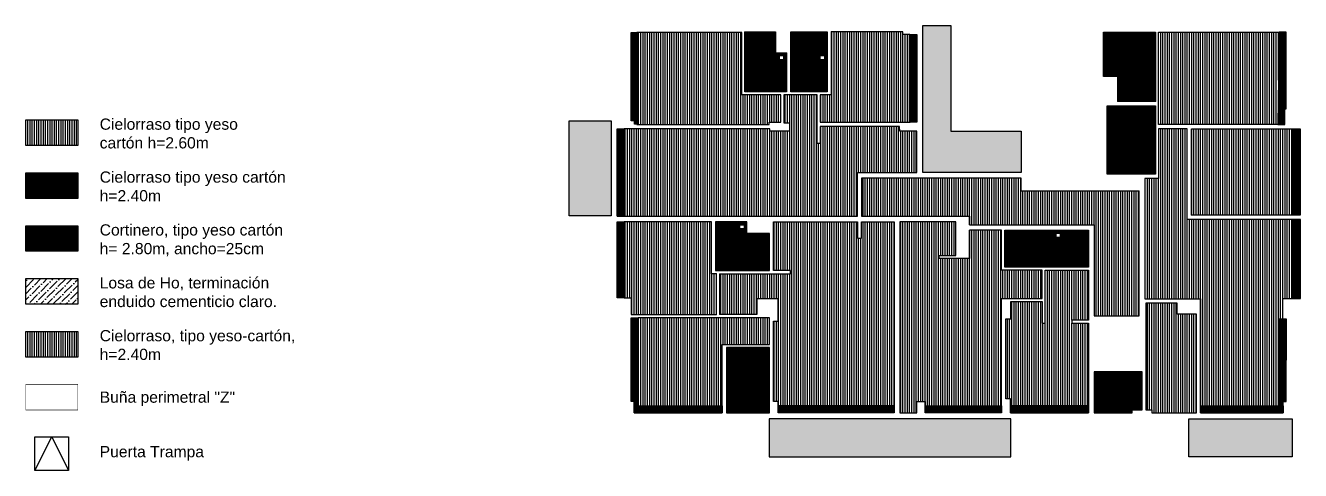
# Model space of a CAD drawing. Header units: metres. Extents: x 320 to 365, y -284 to -71.
# Drawn here: x 319.8 to 365.36, y -136.19 to -120.3 of the extents above; entities that cross this region are included whole.
import ezdxf

# ---------------------------------------------------------------- set-up
doc = ezdxf.new("R2010")
doc.units = ezdxf.units.M
doc.layers.add('A-Cielorraso', color=1, linetype='Continuous')
doc.layers.add('CIELORRASO HT', color=123, linetype='Continuous')
doc.styles.get("Standard").update_dxf_attribs({"font": 'arial.ttf'})

# ---------------------------------------------------------------- blocks, each defined once
blk = doc.blocks.new('A$C206ab883')
at = {"layer": 'A-Cielorraso', "color": 30, "ltscale": 0.5, "true_color": 0xf26722, "const_width": 0.02}
for points in [[(0, -3.285), (4.73, -3.285), (4.73, -3.207), (5.143, -3.207), (5.143, -2.232), (3.745, -2.232), (3.745, 0), (0, 0), (0, 0)], [(9.755, -0.077), (9.5, -0.077), (9.5, 0.025), (6.94, 0.025), (6.94, -2.232), (6.565, -2.232), (6.555, -2.232), (6.555, -3.212), (9.765, -3.212), (9.755, -3.212)], [(22.899, -3.292), (18.644, -3.291), (18.644, 0.008), (22.95, 0.007)], [(-0.45, -6.566), (7.879, -6.566), (7.879, -5.005), (10, -5.005), (10, -3.526), (9.4, -3.526), (9.383, -3.362), (6.555, -3.362), (6.555, -3.962), (6.445, -3.962), (6.445, -2.232), (5.253, -2.232), (5.253, -3.225), (5.449, -3.225), (5.449, -3.525), (4.749, -3.525), (4.748, -3.445), (-0.45, -3.445)], [(23.454, -6.677), (19.664, -6.677), (19.664, -3.442), (18.644, -3.442), (18.644, -5.217), (18.15, -5.217), (18.15, -9.514), (20.144, -9.514), (20.144, -13.327)], [(23.454, -6.527), (19.814, -6.527), (19.814, -3.442), (23.455, -3.442)], [(-0.45, -9.475), (-0.201, -9.475), (-0.201, -10.075), (2.849, -10.075), (2.849, -8.615), (2.664, -8.615), (2.664, -6.766), (-0.45, -6.766)], [(4.734, -8.505), (4.734, -7.181), (3.934, -7.181), (3.934, -6.766), (2.814, -6.766), (2.814, -8.505), (4.734, -8.505)], [(5.049, -13.327), (5.049, -13.175), (4.884, -13.175), (4.884, -10.313), (5.049, -10.313), (5.049, -9.513), (4.284, -9.513), (4.284, -10.075), (2.959, -10.075), (2.959, -8.615), (5.484, -8.615), (5.484, -8.505), (4.884, -8.505), (4.884, -6.766), (7.879, -6.766), (7.879, -7.346), (8.029, -7.346), (8.029, -6.766), (9.198, -6.766), (9.198, -13.327)], [(13.034, -13.327), (13.032, -9.499), (14.479, -9.499), (14.479, -8.488), (13.034, -8.488), (13.034, -7.066), (11.885, -7.066), (11.885, -8.076), (10.798, -8.076), (10.798, -7.966), (11.398, -7.966), (11.398, -6.766), (9.398, -6.766), (9.398, -13.577), (9.998, -13.577), (9.998, -13.176), (10.298, -13.176), (10.298, -13.327)], [(13.349, -13.33), (13.349, -13.076), (13.184, -13.076), (13.184, -10.229), (13.364, -10.229), (13.364, -9.609), (14.479, -9.608), (14.479, -10.376), (14.589, -10.376), (14.589, -8.488), (16.139, -8.488), (16.139, -10.266), (16.14, -10.269), (15.539, -10.269), (15.539, -10.376), (16.139, -10.376), (16.139, -13.33), (16.139, -13.33)], [(22.956, -13.333), (22.956, -13.177), (22.956, -13.177), (22.956, -10.235), (23.079, -10.234), (23.079, -9.495), (23.454, -9.495)], [(0.049, -13.332), (3.049, -13.332), (3.049, -11.137), (4.734, -11.137), (4.734, -10.185), (0.049, -10.185), (0.049, -10.185)]]:
    blk.add_lwpolyline(points, dxfattribs=at)
for points in [[(3.855, 0.025), (4.949, 0.025), (4.949, -0.725), (5.35, -0.725), (5.35, -2.122), (3.855, -2.122)], [(5.5, 0.025), (6.8, 0.025), (6.8, -2.122), (5.5, -2.122)], [(18.534, -2.473), (17.18, -2.472), (17.18, -1.572), (16.67, -1.572), (16.67, 0.008), (18.534, 0.008)], [(16.81, -2.622), (18.534, -2.622), (18.534, -5.062), (16.81, -5.062)], [(13.73, -5.205), (8.029, -5.205), (8.029, -6.566), (11.885, -6.566), (11.885, -6.866), (16.339, -6.866), (16.339, -10.116), (17.95, -10.113), (17.95, -5.666), (13.73, -5.666)], [(16.139, -8.378), (13.144, -8.378), (13.144, -7.066), (16.139, -7.066)], [(18.185, -9.664), (18.185, -10.098), (18.185, -10.098), (18.185, -13.477), (18.4, -13.477), (18.4, -13.577), (19.994, -13.577), (19.994, -10.065), (19.309, -10.065), (19.309, -9.664)], [(3.199, -13.577), (4.734, -13.577), (4.734, -11.247), (3.199, -11.247)]]:
    blk.add_lwpolyline(points, close=True, dxfattribs=at)

msp = doc.modelspace()

# ---------------------------------------------------------------- hatches: boundary and pattern name
h = msp.add_hatch()
h.set_pattern_fill('ANSI36', color=62, scale=0.05)
h.paths.add_polyline_path([(340.726, -127.095), (339.225, -127.095), (339.225, -123.704), (340.726, -123.704)])
h.paths.add_polyline_path([(351.861, -120.305), (352.861, -120.305), (352.861, -124.075), (355.376, -124.075), (355.376, -125.554), (351.861, -125.554)])
h.paths.add_polyline_path([(346.373, -135.694), (355.013, -135.694), (355.013, -134.345), (346.373, -134.345)])
h.paths.add_polyline_path([(365.065, -135.696), (361.37, -135.696), (361.37, -134.345), (365.065, -134.345)])
h = msp.add_hatch()
h.set_pattern_fill('ANSI36', color=62, scale=0.05)
h.paths.add_polyline_path([(319.81, -129.337), (321.668, -129.337), (321.668, -130.25), (319.81, -130.25)])
at = {"layer": 'CIELORRASO HT', "true_color": 0xa953a0, "transparency": 33554559}
h = msp.add_hatch(dxfattribs=at)
h.set_pattern_fill('ANSI31', color=215, scale=0.005, angle=135)
h.paths.add_polyline_path([(341.645, -123.82), (341.566, -123.82), (341.566, -123.704), (341.446, -123.704), (341.446, -120.549), (341.646, -120.549)])
h.paths.add_polyline_path([(341.196, -127.115), (340.946, -127.115), (340.946, -123.994), (341.196, -123.994)])
h.paths.add_polyline_path([(341.196, -130.024), (340.946, -130.024), (340.946, -127.315), (341.196, -127.315)])
at = {"layer": 'CIELORRASO HT', "transparency": 33554559}
h = msp.add_hatch(dxfattribs=at)
h.set_pattern_fill('ANSI31', color=256, scale=0.025, angle=225)
h.paths.add_polyline_path([(346.393, -123.994), (341.196, -123.994), (341.196, -127.115), (349.525, -127.115), (349.525, -125.554), (351.646, -125.554), (351.646, -124.075), (351.046, -124.075), (351.029, -123.91), (348.201, -123.91), (348.201, -124.51), (348.091, -124.51), (348.091, -122.78), (346.899, -122.78), (346.899, -123.774), (347.095, -123.774), (347.095, -124.074), (346.395, -124.074)])
h.paths.add_polyline_path([(351.411, -123.76), (351.401, -123.76), (351.401, -120.626), (351.146, -120.626), (351.146, -120.524), (348.586, -120.524), (348.586, -122.78), (348.211, -122.78), (348.201, -122.78), (348.201, -123.76)])
h.paths.add_polyline_path([(344.495, -129.164), (344.31, -129.164), (344.31, -127.315), (341.196, -127.315), (341.196, -130.024), (341.445, -130.024), (341.445, -130.624), (344.495, -130.624)])
h.paths.add_polyline_path([(346.38, -131.685), (346.38, -130.734), (341.695, -130.734), (341.695, -133.88), (344.695, -133.88), (344.695, -131.685)])
h.paths.add_polyline_path([(350.844, -127.315), (350.844, -133.875), (346.695, -133.875), (346.695, -133.724), (346.53, -133.724), (346.53, -130.862), (346.695, -130.862), (346.695, -130.062), (345.93, -130.062), (345.93, -130.624), (344.605, -130.624), (344.605, -129.164), (347.13, -129.164), (347.13, -129.054), (346.53, -129.054), (346.53, -127.315), (349.525, -127.315), (349.525, -127.895), (349.675, -127.895), (349.675, -127.315)])
h.paths.add_polyline_path([(353.044, -127.315), (351.044, -127.314), (351.044, -134.125), (351.644, -134.125), (351.644, -133.725), (351.944, -133.725), (351.944, -133.875), (354.68, -133.875), (354.678, -130.047), (356.125, -130.047), (356.125, -129.037), (354.68, -129.037), (354.68, -127.615), (353.531, -127.615), (353.531, -128.625), (352.444, -128.625), (352.444, -128.515), (353.044, -128.515)])
h.paths.add_polyline_path([(356.235, -129.037), (357.785, -129.037), (357.785, -130.815), (357.785, -130.818), (357.185, -130.818), (357.185, -130.925), (357.785, -130.925), (357.785, -133.879), (354.995, -133.879), (354.995, -133.624), (354.83, -133.624), (354.83, -130.777), (355.01, -130.777), (355.01, -130.157), (356.125, -130.157), (356.125, -130.925), (356.235, -130.925)])
h.paths.add_polyline_path([(364.602, -133.882), (364.602, -133.726), (364.602, -130.783), (364.725, -130.783), (364.725, -130.043), (365.1, -130.043), (365.1, -127.226), (361.31, -127.226), (361.31, -123.99), (360.29, -123.99), (360.29, -125.766), (359.796, -125.766), (359.796, -130.063), (361.79, -130.063), (361.79, -133.875)])
h.paths.add_polyline_path([(359.831, -130.213), (359.831, -130.647), (359.831, -134.025), (360.046, -134.025), (360.046, -134.125), (361.64, -134.125), (361.64, -130.613), (360.955, -130.613), (360.955, -130.213)])
h.paths.add_polyline_path([(365.1, -127.076), (361.46, -127.076), (361.46, -123.99), (365.101, -123.991)])
h.paths.add_polyline_path([(364.545, -123.841), (360.29, -123.84), (360.29, -120.541), (364.596, -120.541)])
h = msp.add_hatch(dxfattribs=at)
h.set_pattern_fill('ANSI31', color=256, scale=0.025, angle=225)
h.paths.add_polyline_path([(345.391, -120.549), (341.646, -120.549), (341.646, -123.834), (346.376, -123.834), (346.376, -123.755), (346.789, -123.755), (346.789, -122.78), (345.391, -122.78)])
h = msp.add_hatch(dxfattribs=at)
h.set_pattern_fill('ANSI31', color=150, scale=0.01, angle=225)
h.paths.add_polyline_path([(345.748, -120.599), (346.348, -120.599), (346.348, -121.199), (345.748, -121.199)], flags=16)
h.paths.add_polyline_path([(346.746, -121.374), (346.896, -121.374), (346.896, -121.524), (346.746, -121.524)], flags=16)
h.paths.add_polyline_path([(345.501, -120.524), (346.595, -120.524), (346.595, -121.274), (346.996, -121.274), (346.996, -122.67), (345.501, -122.67)])
h = msp.add_hatch(dxfattribs=at)
h.set_pattern_fill('ANSI31', color=150, scale=0.01, angle=225)
h.paths.add_polyline_path([(345.748, -120.599), (346.348, -120.599), (346.348, -121.199), (345.748, -121.199)])
h = msp.add_hatch(dxfattribs=at)
h.set_pattern_fill('ANSI31', color=150, scale=0.01, angle=225)
h.paths.add_polyline_path([(348.196, -121.374), (348.346, -121.374), (348.346, -121.524), (348.196, -121.524)], flags=16)
h.paths.add_polyline_path([(347.496, -120.599), (348.096, -120.599), (348.096, -121.199), (347.496, -121.199)], flags=16)
h.paths.add_polyline_path([(347.146, -120.524), (348.446, -120.524), (348.446, -122.67), (347.146, -122.67)])
h = msp.add_hatch(dxfattribs=at)
h.set_pattern_fill('ANSI31', color=150, scale=0.01, angle=225)
h.set_pattern_definition([(270, (1.747994, -7.6e-05), (0.03175, -3e-18), [])])
h.paths.add_polyline_path([(347.496, -120.599), (348.096, -120.599), (348.096, -121.199), (347.496, -121.199)])
at = {"layer": 'CIELORRASO HT', "true_color": 0xa953a0, "transparency": 33554559}
h = msp.add_hatch(dxfattribs=at)
h.set_pattern_fill('ANSI31', color=215, scale=0.005, angle=135)
h.paths.add_polyline_path([(351.651, -123.76), (351.396, -123.76), (351.396, -120.626), (351.651, -120.626)])
at = {"layer": 'CIELORRASO HT', "transparency": 33554559}
h = msp.add_hatch(dxfattribs=at)
h.set_pattern_fill('ANSI31', color=150, scale=0.01, angle=225)
h.paths.add_polyline_path([(358.456, -123.171), (360.18, -123.171), (360.18, -125.611), (358.456, -125.611)])
h.paths.add_polyline_path([(360.18, -123.021), (358.826, -123.021), (358.826, -122.121), (358.316, -122.121), (358.316, -120.54), (360.18, -120.541)])
at = {"layer": 'CIELORRASO HT', "true_color": 0xa953a0, "transparency": 33554559}
h = msp.add_hatch(dxfattribs=at)
h.set_pattern_fill('ANSI31', color=215, scale=0.005, angle=135)
h.paths.add_polyline_path([(364.545, -123.841), (364.795, -123.841), (364.795, -123.276), (364.846, -123.276), (364.846, -120.541), (364.596, -120.541)])
h.paths.add_polyline_path([(365.35, -127.076), (365.101, -127.076), (365.101, -123.991), (365.35, -123.991)])
h.paths.add_polyline_path([(365.1, -130.043), (365.359, -130.043), (365.359, -127.226), (365.1, -127.226)])
at = {"layer": 'CIELORRASO HT', "transparency": 33554559}
h = msp.add_hatch(dxfattribs=at)
h.set_pattern_fill('ANSI31', color=256, scale=0.025, angle=225)
h.paths.add_polyline_path([(319.81, -123.674), (321.668, -123.674), (321.668, -124.587), (319.81, -124.587)])
h = msp.add_hatch(dxfattribs=at)
h.set_pattern_fill('ANSI31', color=150, scale=0.01, angle=225)
h.paths.add_polyline_path([(319.81, -125.562), (321.668, -125.562), (321.668, -126.475), (319.81, -126.475)])
h = msp.add_hatch(dxfattribs=at)
h.set_pattern_fill('ANSI31', color=12, scale=0.025, angle=225)
h.paths.add_polyline_path([(355.376, -125.754), (349.675, -125.754), (349.675, -127.115), (353.531, -127.115), (353.531, -127.415), (357.985, -127.415), (357.985, -130.665), (359.596, -130.662), (359.596, -126.215), (355.376, -126.215)])
at = {"layer": 'CIELORRASO HT', "true_color": 0xa953a0, "transparency": 33554559}
h = msp.add_hatch(dxfattribs=at)
h.set_pattern_fill('ANSI31', color=215, scale=0.005, angle=135)
h.paths.add_polyline_path([(319.81, -127.449), (321.668, -127.449), (321.668, -128.363), (319.81, -128.363)])
at = {"layer": 'CIELORRASO HT', "transparency": 33554559}
h = msp.add_hatch(dxfattribs=at)
h.set_pattern_fill('ANSI31', color=150, scale=0.01, angle=225)
h.paths.add_polyline_path([(346.38, -129.054), (346.38, -127.729), (345.58, -127.729), (345.58, -127.315), (344.46, -127.315), (344.46, -129.054)])
h.paths.add_polyline_path([(345.33, -127.415), (345.48, -127.415), (345.48, -127.565), (345.33, -127.565)], flags=16)
h.paths.add_polyline_path([(345.659, -128.091), (346.259, -128.091), (346.259, -128.691), (345.659, -128.691)], flags=16)
h = msp.add_hatch(dxfattribs=at)
h.set_pattern_fill('ANSI31', color=150, scale=0.01, angle=225)
h.paths.add_polyline_path([(357.03, -127.971), (357.63, -127.971), (357.63, -128.571), (357.03, -128.571)], flags=16)
h.paths.add_polyline_path([(356.625, -127.715), (356.775, -127.715), (356.775, -127.865), (356.625, -127.865)], flags=16)
h.paths.add_polyline_path([(357.785, -128.927), (354.79, -128.927), (354.79, -127.615), (357.785, -127.615)])
h = msp.add_hatch(dxfattribs=at)
h.set_pattern_fill('ANSI31', color=150, scale=0.01, angle=225)
h.set_pattern_definition([(270, (11.282034, -7.372084), (0.03175, -3e-18), [])])
h.paths.add_polyline_path([(357.03, -127.971), (357.63, -127.971), (357.63, -128.571), (357.03, -128.571)])
h = msp.add_hatch(dxfattribs=at)
h.set_pattern_fill('ANSI31', color=150, scale=0.01, angle=225)
h.set_pattern_definition([(270, (-0.089367, -7.492643), (0.03175, -3e-18), [])])
h.paths.add_polyline_path([(345.659, -128.091), (346.259, -128.091), (346.259, -128.691), (345.659, -128.691)])
at = {"layer": 'CIELORRASO HT', "true_color": 0xa953a0, "transparency": 33554559}
h = msp.add_hatch(dxfattribs=at)
h.set_pattern_fill('ANSI31', color=215, scale=0.005, angle=135)
h.paths.add_polyline_path([(344.695, -133.88), (344.695, -134.13), (341.545, -134.13), (341.545, -133.724), (341.446, -133.724), (341.446, -130.734), (341.695, -130.734), (341.695, -133.88)])
h = msp.add_hatch(dxfattribs=at)
h.set_pattern_fill('ANSI31', color=215, scale=0.005, angle=135)
h.paths.add_polyline_path([(364.602, -133.881), (364.744, -133.881), (364.744, -133.726), (364.852, -133.726), (364.855, -130.783), (364.602, -130.783)])
at = {"layer": 'CIELORRASO HT', "transparency": 33554559}
h = msp.add_hatch(dxfattribs=at)
h.set_pattern_fill('ANSI31', color=12, scale=0.025, angle=225)
h.paths.add_polyline_path([(319.81, -131.225), (321.668, -131.225), (321.668, -132.138), (319.81, -132.138)])
h = msp.add_hatch(dxfattribs=at)
h.set_pattern_fill('ANSI31', color=150, scale=0.01, angle=225)
h.paths.add_polyline_path([(344.845, -134.125), (346.38, -134.125), (346.38, -131.795), (344.845, -131.795)])
h = msp.add_hatch(dxfattribs=at)
h.set_pattern_fill('ANSI31', color=150, scale=0.01, angle=225)
h.paths.add_polyline_path([(357.985, -132.665), (357.985, -134.129), (359.346, -134.129), (359.346, -134.025), (359.696, -134.025), (359.696, -132.665)])
at = {"layer": 'CIELORRASO HT', "true_color": 0xa953a0, "transparency": 33554559}
h = msp.add_hatch(dxfattribs=at)
h.set_pattern_fill('ANSI31', color=215, scale=0.005, angle=135)
h.paths.add_polyline_path([(350.844, -134.125), (346.695, -134.125), (346.695, -133.875), (350.844, -133.875)])
h = msp.add_hatch(dxfattribs=at)
h.set_pattern_fill('ANSI31', color=215, scale=0.005, angle=135)
h.paths.add_polyline_path([(354.68, -134.125), (351.944, -134.125), (351.944, -133.875), (354.68, -133.875)])
h = msp.add_hatch(dxfattribs=at)
h.set_pattern_fill('ANSI31', color=215, scale=0.005, angle=135)
h.paths.add_polyline_path([(357.785, -134.129), (354.995, -134.129), (354.995, -133.879), (357.785, -133.879)])
h = msp.add_hatch(dxfattribs=at)
h.set_pattern_fill('ANSI31', color=215, scale=0.005, angle=135)
h.paths.add_polyline_path([(361.79, -133.875), (364.744, -133.882), (364.745, -134.132), (361.79, -134.132)])

# ---------------------------------------------------------------- linework, layer by layer
at = {"layer": 'A-Cielorraso', "ltscale": 0.5}
for points in [[(341.645, -123.82), (341.566, -123.82), (341.566, -123.704), (341.446, -123.704), (341.446, -120.549), (341.646, -120.549)], [(345.391, -120.549), (341.646, -120.549), (341.646, -120.549), (341.646, -123.834), (346.376, -123.834), (346.376, -123.755), (346.789, -123.755), (346.789, -122.78), (345.391, -122.78)], [(345.501, -120.524), (346.595, -120.524), (346.595, -121.274), (346.996, -121.274), (346.996, -122.67), (345.501, -122.67)], [(345.748, -120.599), (346.348, -120.599), (346.348, -121.199), (345.748, -121.199)], [(347.146, -120.524), (348.446, -120.524), (348.446, -122.67), (347.146, -122.67)], [(347.496, -120.599), (348.096, -120.599), (348.096, -121.199), (347.496, -121.199)], [(351.411, -123.76), (351.401, -123.76), (351.401, -120.626), (351.146, -120.626), (351.146, -120.524), (348.586, -120.524), (348.586, -122.78), (348.211, -122.78), (348.201, -122.78), (348.201, -123.76)], [(351.651, -123.76), (351.396, -123.76), (351.396, -120.626), (351.651, -120.626)], [(351.861, -120.305), (352.861, -120.305), (352.861, -124.075), (355.376, -124.075), (355.376, -125.554), (351.861, -125.554)], [(360.18, -123.021), (358.826, -123.021), (358.826, -122.121), (358.316, -122.121), (358.316, -120.54), (360.18, -120.541)], [(359.88, -120.691), (360.03, -120.691), (360.03, -120.841), (359.88, -120.841)], [(364.545, -123.841), (360.29, -123.84), (360.29, -120.541), (364.596, -120.541)], [(364.545, -123.841), (364.795, -123.841), (364.795, -123.276), (364.846, -123.276), (364.846, -120.541), (364.596, -120.541)], [(346.746, -121.374), (346.896, -121.374), (346.896, -121.524), (346.746, -121.524)], [(348.196, -121.374), (348.346, -121.374), (348.346, -121.524), (348.196, -121.524)], [(359.203, -122.271), (359.803, -122.271), (359.803, -122.871), (359.203, -122.871)], [(346.393, -123.994), (341.196, -123.994), (341.196, -127.115), (349.525, -127.115), (349.525, -125.554), (351.646, -125.554), (351.646, -124.075), (351.046, -124.075), (351.029, -123.91), (348.201, -123.91), (348.201, -124.51), (348.091, -124.51), (348.091, -122.78), (346.899, -122.78), (346.899, -123.774), (347.095, -123.774), (347.095, -124.074), (346.395, -124.074)], [(358.456, -123.171), (360.18, -123.171), (360.18, -125.611), (358.456, -125.611)], [(359.018, -123.321), (359.618, -123.321), (359.618, -123.921), (359.018, -123.921)], [(319.81, -123.674), (321.668, -123.674), (321.668, -124.587), (319.81, -124.587)], [(340.726, -127.095), (339.225, -127.095), (339.225, -123.704), (340.726, -123.704)], [(341.196, -127.115), (340.946, -127.115), (340.946, -123.994), (341.196, -123.994)], [(364.602, -133.882), (364.602, -133.726), (364.602, -133.726), (364.602, -130.783), (364.725, -130.783), (364.725, -130.043), (365.1, -130.043), (365.1, -127.226), (361.31, -127.226), (361.31, -123.99), (360.29, -123.99), (360.29, -125.766), (359.796, -125.766), (359.796, -130.063), (361.79, -130.063), (361.79, -133.875)], [(365.1, -127.076), (361.46, -127.076), (361.46, -123.99), (365.101, -123.991)], [(365.35, -127.076), (365.101, -127.076), (365.101, -123.991), (365.35, -123.991)], [(319.81, -125.562), (321.668, -125.562), (321.668, -126.475), (319.81, -126.475)], [(359.88, -125.461), (360.03, -125.461), (360.03, -125.311), (359.88, -125.311)], [(355.376, -125.754), (349.675, -125.754), (349.675, -127.115), (353.531, -127.115), (353.531, -127.415), (357.985, -127.415), (357.985, -130.665), (359.596, -130.662), (359.596, -126.215), (355.376, -126.215)], [(319.81, -127.449), (321.668, -127.449), (321.668, -128.363), (319.81, -128.363)], [(341.196, -130.024), (340.946, -130.024), (340.946, -127.315), (341.196, -127.315)], [(344.495, -129.164), (344.31, -129.164), (344.31, -127.315), (341.196, -127.315), (341.196, -130.024), (341.445, -130.024), (341.445, -130.624), (344.495, -130.624)], [(350.844, -127.315), (350.844, -133.875), (346.695, -133.875), (346.695, -133.724), (346.53, -133.724), (346.53, -130.862), (346.695, -130.862), (346.695, -130.062), (345.93, -130.062), (345.93, -130.624), (344.605, -130.624), (344.605, -129.164), (347.13, -129.164), (347.13, -129.054), (346.53, -129.054), (346.53, -127.315), (349.525, -127.315), (349.525, -127.895), (349.675, -127.895), (349.675, -127.315)], [(345.33, -127.415), (345.48, -127.415), (345.48, -127.565), (345.33, -127.565)], [(353.044, -127.315), (351.044, -127.314), (351.044, -134.125), (351.644, -134.125), (351.644, -133.725), (351.944, -133.725), (351.944, -133.875), (354.68, -133.875), (354.678, -130.047), (356.125, -130.047), (356.125, -129.037), (354.68, -129.037), (354.68, -127.615), (353.531, -127.615), (353.531, -128.625), (352.444, -128.625), (352.444, -128.515), (353.044, -128.515)], [(365.1, -130.043), (365.359, -130.043), (365.359, -127.226), (365.1, -127.226)], [(357.785, -128.927), (354.79, -128.927), (354.79, -127.615), (357.785, -127.615)], [(356.625, -127.715), (356.775, -127.715), (356.775, -127.865), (356.625, -127.865)], [(357.03, -127.971), (357.63, -127.971), (357.63, -128.571), (357.03, -128.571)], [(345.659, -128.091), (346.259, -128.091), (346.259, -128.691), (345.659, -128.691)], [(319.81, -129.337), (321.668, -129.337), (321.668, -130.25), (319.81, -130.25)], [(356.235, -129.037), (357.785, -129.037), (357.785, -130.815), (357.785, -130.818), (357.185, -130.818), (357.185, -130.925), (357.785, -130.925), (357.785, -133.879), (357.785, -133.879), (354.995, -133.879), (354.995, -133.624), (354.83, -133.624), (354.83, -130.777), (355.01, -130.777), (355.01, -130.157), (356.125, -130.157), (356.125, -130.925), (356.235, -130.925)], [(359.831, -130.213), (359.831, -130.647), (359.831, -130.647), (359.831, -134.025), (360.046, -134.025), (360.046, -134.125), (361.64, -134.125), (361.64, -130.613), (360.955, -130.613), (360.955, -130.213)], [(344.695, -133.88), (344.695, -134.13), (341.545, -134.13), (341.545, -133.724), (341.446, -133.724), (341.446, -130.734), (341.695, -130.734), (341.695, -133.88)], [(346.38, -131.685), (346.38, -130.734), (341.695, -130.734), (341.695, -130.734), (341.695, -133.88), (344.695, -133.88), (344.695, -131.685)], [(364.602, -133.881), (364.744, -133.881), (364.744, -133.726), (364.852, -133.726), (364.855, -130.783), (364.602, -130.783)], [(319.81, -131.225), (321.668, -131.225), (321.668, -132.138), (319.81, -132.138)], [(344.845, -134.125), (346.38, -134.125), (346.38, -131.795), (344.845, -131.795)], [(357.985, -132.665), (357.985, -134.129), (359.346, -134.129), (359.346, -134.025), (359.696, -134.025), (359.696, -132.665)], [(344.945, -133.035), (344.945, -133.185), (345.095, -133.185), (345.095, -133.035)], [(345.32, -133.405), (345.92, -133.405), (345.92, -134.005), (345.32, -134.005)], [(350.844, -134.125), (346.695, -134.125), (346.695, -133.875), (350.844, -133.875)], [(354.68, -134.125), (351.944, -134.125), (351.944, -133.875), (354.68, -133.875)], [(357.785, -134.129), (354.995, -134.129), (354.995, -133.879), (357.785, -133.879)], [(361.79, -133.875), (364.744, -133.882), (364.745, -134.132), (361.79, -134.132)], [(346.373, -135.694), (355.013, -135.694), (355.013, -134.345), (346.373, -134.345)], [(365.065, -135.696), (361.37, -135.696), (361.37, -134.345), (365.065, -134.345)], [(320.139, -134.987), (321.339, -134.987), (321.339, -136.187), (320.139, -136.187)]]:
    msp.add_lwpolyline(points, close=True, dxfattribs=at)
for points in [[(345.748, -121.199), (346.048, -120.599), (346.348, -121.199)], [(347.496, -121.199), (347.796, -120.599), (348.096, -121.199)], [(359.203, -122.871), (359.503, -122.271), (359.803, -122.871)], [(359.018, -123.921), (359.318, -123.321), (359.618, -123.921)], [(346.38, -129.054), (346.38, -127.729), (345.58, -127.729), (345.58, -127.315), (344.46, -127.315), (344.46, -129.054), (346.38, -129.054)], [(357.03, -128.571), (357.33, -127.971), (357.63, -128.571)], [(345.659, -128.691), (345.959, -128.091), (346.259, -128.691)], [(345.32, -134.005), (345.62, -133.405), (345.92, -134.005)], [(320.139, -136.187), (320.739, -134.987), (321.339, -136.187)]]:
    msp.add_lwpolyline(points, dxfattribs=at)
at = {"layer": 'A-Cielorraso', "color": 30, "ltscale": 0.5, "true_color": 0xf26722, "const_width": 0.02}
msp.add_lwpolyline([(319.81, -133.112), (321.668, -133.112), (321.668, -134.026), (319.81, -134.026)], close=True, dxfattribs=at)

# ---------------------------------------------------------------- block references
msp.add_blockref('A$C206ab883', (341.646, -120.549))

# ---------------------------------------------------------------- texts
at = {"char_height": 0.4, "attachment_point": 1}
for s, width, insert in [('Cielorraso tipo yeso cartón h=2.60m', 5.95615, (322.451, -123.625)), ('Cielorraso tipo yeso cartón h=2.40m', 8.10151, (322.451, -125.513)), ('Cortinero, tipo yeso cartón\\Ph= 2.80m, ancho=25cm', 8.10151, (322.451, -127.4)), ('Losa de Ho, terminación enduido cementicio claro.', 8.10151, (322.451, -129.288)), ('Cielorraso, tipo yeso-cartón, \\Ph=2.40m', 8.10151, (322.451, -131.175)), ('Buña perimetral "Z"', 8.10151, (322.451, -133.369)), ('Puerta Trampa', 8.10151, (322.451, -135.314))]:
    msp.add_mtext_dynamic_manual_height_columns(s, width=width, gutter_width=12.5, heights=[0], dxfattribs=dict(at, insert=insert))

doc.saveas('drawing.dxf')
